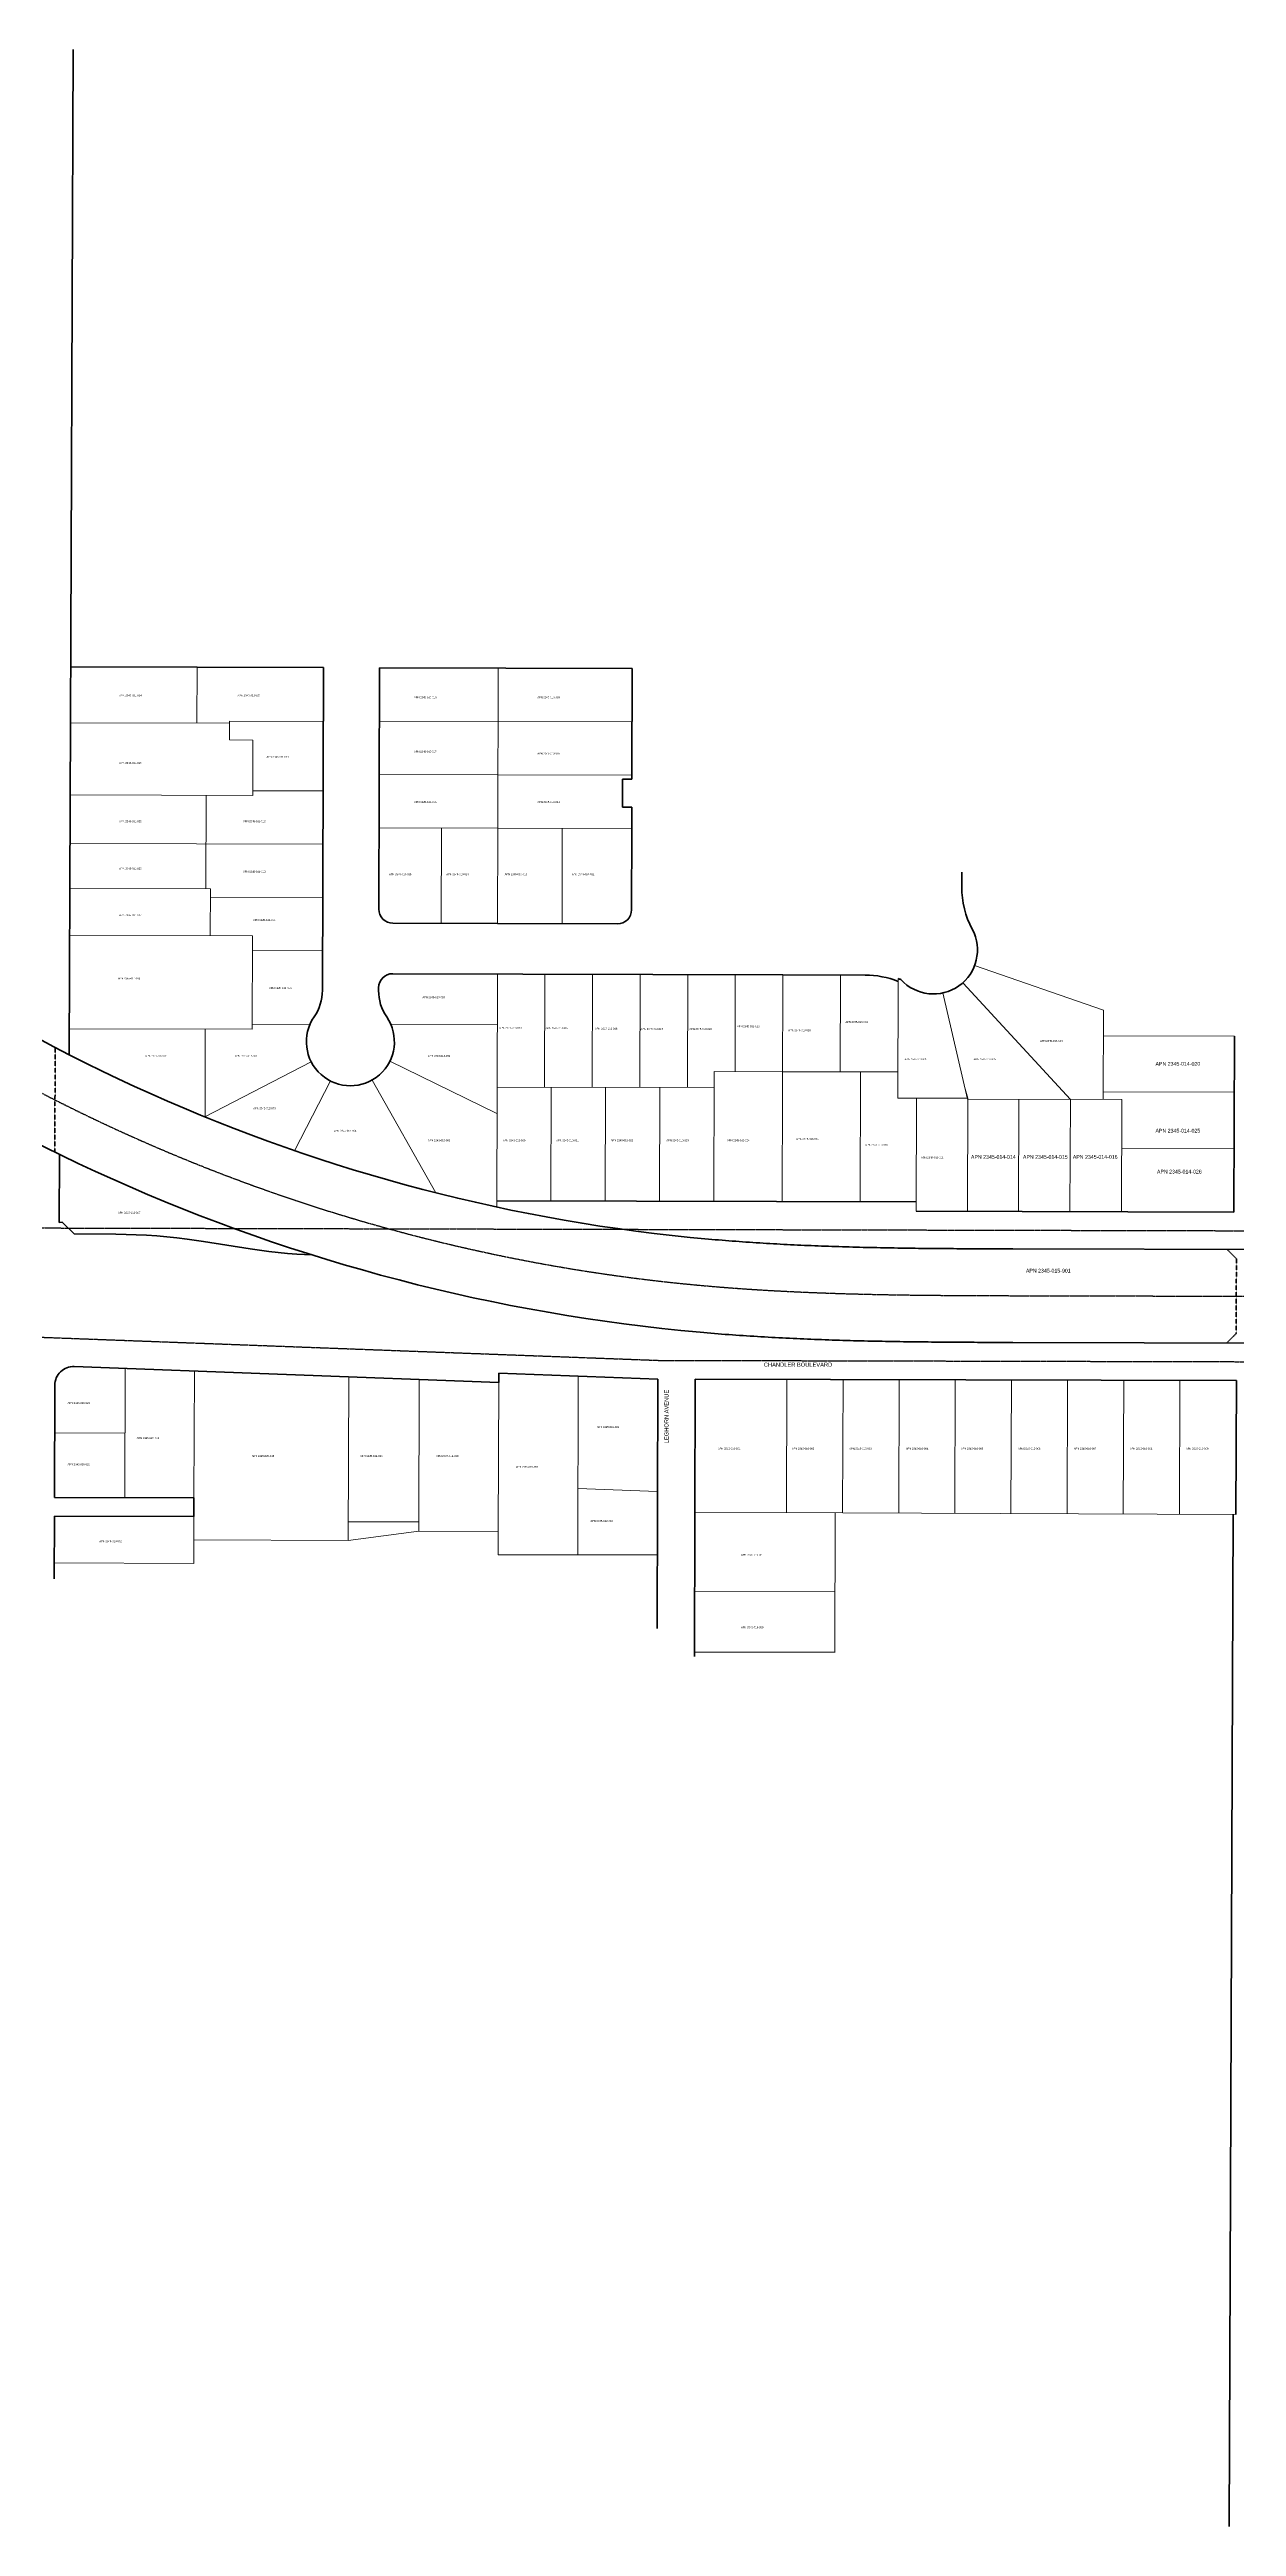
# Model space of a CAD drawing. Header units: feet. Extents: x 6396409 to 6445695, y 1882632 to 1891679.
# Drawn here: x 6435190 to 6436458, y 1882642 to 1885289 of the extents above; entities that cross this region are included whole.
import ezdxf

# ---------------------------------------------------------------- set-up
doc = ezdxf.new("R2010")
doc.units = ezdxf.units.FT
doc.header["$MEASUREMENT"] = 0
doc.linetypes.add('CENTER2', pattern=[1.125, 0.75, -0.125, 0.125, -0.125])
doc.linetypes.add('DASHED2', pattern=[0.375, 0.25, -0.125])
for name, color, linetype, lineweight in [('R-ANNO-LEGN', 6, 'Continuous', 50), ('R-PROP-PRCL', 4, 'Continuous', 18), ('R-Row-Authority', 30, 'Continuous', 140), ('R-Row-Ease', 5, 'DASHED2', 50), ('R-Row-Misc-Txto', 171, 'Continuous', 5), ('R-Row-Ppanno', 7, 'Continuous', 5), ('R-Row-Scl', 1, 'CENTER2', 25), ('R-Row-Sname', 8, 'Continuous', 0), ('R-Row-Srow', 6, 'Continuous', 50)]:
    doc.layers.add(name, color=color, linetype=linetype, lineweight=lineweight)
doc.styles.add('G1_1 8_0', font='arial.ttf')
doc.styles.add('G4_7 32', font='arial.ttf', dxfattribs={"height": 0.219})

msp = doc.modelspace()

# ---------------------------------------------------------------- linework, layer by layer
at = {"layer": 'R-ANNO-LEGN'}
msp.add_line((6436457.6805, 1883886.777), (6436457.6803, 1883886.7341), dxfattribs=at)
at = {"layer": 'R-PROP-PRCL', "ltscale": 0.85}
for p, q in [((6435347.5087, 1884629.045), (6435347.3417, 1884569.4352)), ((6435212.2944, 1884569.8135), (6435382.3416, 1884569.3372)), ((6435382.3416, 1884569.3372), (6435382.2912, 1884551.3372)), ((6435382.2912, 1884551.3372), (6435407.2911, 1884551.2672)), ((6435382.3416, 1884569.3372), (6435382.3472, 1884571.3372)), ((6435382.3472, 1884571.3372), (6435482.3468, 1884571.057)), ((6435407.2911, 1884551.2672), (6435407.1253, 1884492.1074)), ((6435669.1678, 1884571.1436), (6435542.3483, 1884571.4989)), ((6435482.1391, 1884496.8973), (6435407.1394, 1884497.1074)), ((6435669.0081, 1884514.1439), (6435542.1886, 1884514.4991)), ((6435407.1253, 1884492.1074), (6435211.9989, 1884492.6541)), ((6435357.1255, 1884492.2475), (6435356.8454, 1884392.2479)), ((6435668.8484, 1884457.1441), (6435542.0289, 1884457.4994)), ((6435481.9794, 1884439.8975), (6435211.7998, 1884440.6544)), ((6435211.616, 1884392.6547), (6435361.8454, 1884392.2339)), ((6435361.8454, 1884392.2339), (6435361.7053, 1884342.2341)), ((6435481.8197, 1884382.8977), (6435361.8202, 1884383.2339)), ((6435211.4246, 1884342.6551), (6435406.7051, 1884342.108)), ((6435406.7051, 1884342.108), (6435406.425, 1884242.1084)), ((6435481.66, 1884325.898), (6435406.6603, 1884326.1081)), ((6435406.425, 1884242.1084), (6435211.0417, 1884242.6558)), ((6435406.439, 1884247.1084), (6435468.0573, 1884246.9358)), ((6435355.7638, 1884148.4215), (6435469.6209, 1884207.1778)), ((6435451.8472, 1884112.2588), (6435489.9935, 1884186.8819)), ((6435534.5476, 1884187.8323), (6435602.8534, 1884067.1979)), ((6435509.7295, 1883870.538), (6435509.1765, 1883695.7257)), ((6435509.1765, 1883695.7257), (6435584.3584, 1883705.4636)), ((6435509.2395, 1883715.6544), (6435584.3894, 1883715.3591)), ((6435509.1765, 1883695.7257), (6435344.1205, 1883696.3023))]:
    msp.add_line(p, q, dxfattribs=at)
at = {"layer": 'R-PROP-PRCL'}
for p, q in [((6435669.3275, 1884628.1434), (6435669.1678, 1884571.1436)), ((6435669.1678, 1884571.1436), (6435669.0081, 1884514.1439)), ((6435812.3672, 1884570.7425), (6435669.1678, 1884571.1436)), ((6435669.0081, 1884514.1439), (6435668.8484, 1884457.1441)), ((6435812.2075, 1884513.7427), (6435669.0081, 1884514.1439)), ((6435608.5629, 1884355.3126), (6435608.8487, 1884457.3122)), ((6435668.8484, 1884457.1441), (6435668.5627, 1884355.1445)), ((6435812.0479, 1884456.7429), (6435668.8484, 1884457.1441)), ((6435737.7624, 1884354.9506), (6435737.7624, 1884456.951)), ((6435356.3952, 1884242.2486), (6435356.1319, 1884148.2713)), ((6435900.1204, 1884196.8327), (6435973.3204, 1884196.7401)), ((6435973.3203, 1884196.7356), (6436096.3504, 1884196.58)), ((6435270.2463, 1883741.4291), (6435270.7317, 1883879.5005)), ((6435344.2544, 1883741.1597), (6435344.7359, 1883876.7253)), ((6435584.3584, 1883705.4636), (6435584.8655, 1883867.7203)), ((6435669.4191, 1883705.1664), (6435669.9349, 1883864.5292)), ((6435754.9557, 1883871.3489), (6435754.3863, 1883680.0873)), ((6435977.3801, 1883725.4334), (6435977.8547, 1883867.8436)), ((6436037.35, 1883725.3057), (6436037.8246, 1883867.7046)), ((6436097.3194, 1883725.0366), (6436097.7945, 1883867.566)), ((6436157.2889, 1883724.7667), (6436157.7643, 1883867.4273)), ((6436217.2583, 1883724.4967), (6436217.7342, 1883867.2887)), ((6436277.2277, 1883724.2268), (6436277.7041, 1883867.1501)), ((6436337.1972, 1883723.9569), (6436337.6739, 1883867.0115)), ((6436397.1666, 1883723.6869), (6436397.6438, 1883866.8728)), ((6435270.489, 1883810.472), (6435195.3961, 1883810.752)), ((6435754.5982, 1883751.278), (6435839.5313, 1883748.0929)), ((6435344.0058, 1883671.1602), (6435344.1922, 1883721.1465)), ((6435584.3584, 1883705.4636), (6435669.4191, 1883705.1664)), ((6435669.4191, 1883705.1664), (6435669.3254, 1883680.0873)), ((6435879.4675, 1883725.6418), (6436037.6904, 1883725.305)), ((6436029.0949, 1883575.766), (6436029.5494, 1883725.0553)), ((6436037.6904, 1883725.305), (6436457.5488, 1883723.4151)), ((6435669.3254, 1883680.0873), (6435839.3377, 1883680.0873)), ((6435194.9143, 1883671.7027), (6435344.0058, 1883671.1602)), ((6435879.2275, 1883641.3421), (6436029.2936, 1883641.0227)), ((6435879.0425, 1883576.3423), (6436029.0957, 1883576.023)), ((6436029.1549, 1883575.7658), (6436029.0949, 1883575.766))]:
    msp.add_line(p, q, dxfattribs=at)
at = {"layer": 'R-PROP-PRCL', "color": 4}
for p, q in [((6435668.4116, 1884301.1447), (6435667.7138, 1884052.0312)), ((6435719.2714, 1884301.0022), (6435718.9326, 1884180.0609)), ((6435770.1312, 1884300.8597), (6435769.7927, 1884179.9965)), ((6435820.991, 1884300.7172), (6435820.6527, 1884179.9322)), ((6435871.8509, 1884300.5748), (6435871.5127, 1884179.8679)), ((6435922.7107, 1884300.4323), (6435922.4204, 1884196.8045)), ((6435972.9313, 1884057.8499), (6435973.6105, 1884300.2897)), ((6436096.63, 1884296.4012), (6436096.272, 1884168.5855)), ((6436280.7534, 1884167.1552), (6436165.9876, 1884291.3606)), ((6436316.1283, 1884262.3409), (6436178.433, 1884310.4169)), ((6436170.7317, 1884167.3495), (6436144.4639, 1884280.9305)), ((6436316.1283, 1884262.3409), (6436315.7485, 1884167.0917)), ((6435668.2604, 1884247.1467), (6435554.4925, 1884247.4654)), ((6436456.1194, 1884234.75), (6436316.0196, 1884235.0912)), ((6435668.0726, 1884180.1252), (6435900.0728, 1884179.8318)), ((6435725.7322, 1884058.4212), (6435726.0729, 1884180.0518)), ((6435784.0729, 1884179.9785), (6435783.732, 1884058.2872)), ((6435841.7318, 1884058.1531), (6435842.0728, 1884179.9051)), ((6435900.1204, 1884196.8327), (6435899.7315, 1884058.0191)), ((6436056.3203, 1884196.6306), (6436055.931, 1884057.6581)), ((6436171.2719, 1884168.4907), (6436167.5884, 1884180.9411)), ((6436096.272, 1884168.5855), (6436171.2719, 1884168.4907)), ((6436116.272, 1884168.5603), (6436115.9329, 1884047.5194)), ((6436335.7317, 1884167.0213), (6436170.7338, 1884167.4232)), ((6436170.9357, 1884048.4912), (6436171.2719, 1884168.4907)), ((6436225.7313, 1884167.131), (6436225.2553, 1884047.301)), ((6436280.7309, 1884166.9125), (6436280.2552, 1884047.167)), ((6436455.8743, 1884174.7504), (6436315.7804, 1884175.0916)), ((6436335.7317, 1884167.0213), (6436335.2551, 1884047.033)), ((6436455.6293, 1884114.7509), (6436335.5251, 1884115.0435))]:
    msp.add_line(p, q, dxfattribs=at)
at = {"layer": 'R-PROP-PRCL', "color": 4, "ltscale": 0.85}
msp.add_line((6435553.6102, 1884208.0834), (6435667.9942, 1884152.147), dxfattribs=at)
at = {"layer": 'R-PROP-PRCL', "color": 4, "flags": 128}
msp.add_lwpolyline([(6436035.1102, 1884300.1174), (6436034.8204, 1884196.6578)], dxfattribs=at)
at = {"layer": 'R-Row-Authority'}
for p, q in [((6436219.3359, 1884007.2803), (6436500.1827, 1884006.6312)), ((6436219.1048, 1883907.2906), (6436499.7471, 1883906.6419))]:
    msp.add_line(p, q, dxfattribs=at)
for points in [[(6434487.1215, 1884683.1055, 0.000327249), (6434507.2035, 1884660.7326, 0.000654499), (6434527.3732, 1884638.3505, 0.000981748), (6434547.6599, 1884615.9861, 0.001308998), (6434568.0932, 1884593.6666, 0.001636248), (6434588.702, 1884571.4198, 0.001963498), (6434609.5152, 1884549.2743, 0.002290749), (6434630.5614, 1884527.2593, 0.002618), (6434651.8684, 1884505.4051, 0.002945252), (6434673.4634, 1884483.743, 0.003272504), (6434695.3729, 1884462.3054, 0.003602538), (6434717.6397, 1884441.1095, 0.16775806), (6435885.0657, 1883918.1759, 0.003602541), (6435915.7057, 1883915.6728, 0.003272504), (6435946.2882, 1883913.5973, 0.002945252), (6435976.8288, 1883911.9059, 0.002618), (6436007.321, 1883910.5573, 0.002290749), (6436037.7596, 1883909.5103, 0.001963498), (6436068.1405, 1883908.7241, 0.001636248), (6436098.4608, 1883908.1578, 0.001308998), (6436128.7185, 1883907.771, 0.000981748), (6436158.9122, 1883907.5233, 0.000654498), (6436189.0411, 1883907.3748, 0.000327249), (6436219.1048, 1883907.2857)], [(6434786.0635, 1884514.0354, 0.16775806), (6435893.9257, 1884017.7826, 0.003602541), (6435923.1295, 1884015.3969, 0.003272504), (6435952.406, 1884013.41, 0.002945252), (6435981.7704, 1884011.7837, 0.002618), (6436011.2164, 1884010.4814, 0.002290749), (6436040.7392, 1884009.4659, 0.001963498), (6436070.3349, 1884008.7, 0.001636248), (6436100.0009, 1884008.146, 0.001308998), (6436129.735, 1884007.7658, 0.000981748), (6436159.536, 1884007.5214, 0.000654498), (6436189.4031, 1884007.3742, 0.000327249), (6436219.3359, 1884007.2854)]]:
    msp.add_lwpolyline(points, format="xyb", dxfattribs=at)
at = {"layer": 'R-Row-Ease'}
for p, q in [((6435195.965, 1884222.6695), (6435195.5366, 1884110.7801)), ((6436219.3359, 1884007.2854), (6436219.3359, 1884007.2803)), ((6436219.1048, 1883907.2857), (6436219.1048, 1883907.2906))]:
    msp.add_line(p, q, dxfattribs=at)
msp.add_lwpolyline([(6436448.1827, 1884006.7514), (6436458.1391, 1883996.7284), (6436457.7906, 1883916.7339), (6436447.7471, 1883906.7571)], dxfattribs=at)
at = {"layer": 'R-Row-Scl'}
for p, q in [((6435180.226, 1884029.6819), (6437820.8311, 1884023.5791)), ((6435180.11, 1883912.91), (6435840.26, 1883888.1661)), ((6435840.26, 1883888.1661), (6437820.25, 1883883.59))]:
    msp.add_line(p, q, dxfattribs=at)
msp.add_lwpolyline([(6434751.8516, 1884477.5725, 0.16775806), (6435889.4957, 1883967.9792, 0.003602541), (6435919.4176, 1883965.5348, 0.003272504), (6435949.3471, 1883963.5037, 0.002945252), (6435979.2996, 1883961.8448, 0.002618), (6436009.2687, 1883960.5193, 0.002290749), (6436039.2494, 1883959.4881, 0.001963498), (6436069.2377, 1883958.7121, 0.001636248), (6436099.2308, 1883958.1519, 0.001308998), (6436129.2267, 1883957.7684, 0.000981748), (6436159.2241, 1883957.5224, 0.000654498), (6436189.2221, 1883957.3745, 0.000327249), (6436219.2203, 1883957.2855), (6437820.5405, 1883953.5845)], format="xyb", dxfattribs=at)
at = {"layer": 'R-Row-Srow'}
for p, q in [((6435215.0497, 1885289.3951), (6435210.9355, 1884214.9173)), ((6435212.5226, 1884629.4231), (6435347.5087, 1884629.045)), ((6435347.5087, 1884629.045), (6435482.5082, 1884628.6668)), ((6435482.5082, 1884628.6668), (6435481.5417, 1884283.6681)), ((6435542.508, 1884628.4987), (6435541.7852, 1884370.4997)), ((6435542.508, 1884628.4987), (6435812.5269, 1884627.7422)), ((6435812.5269, 1884627.7422), (6435812.2075, 1884513.7427)), ((6435802.1954, 1884509.4307), (6435802.1114, 1884479.4308)), ((6435812.1954, 1884509.4027), (6435802.1954, 1884509.4307)), ((6435812.2075, 1884513.7427), (6435812.1954, 1884509.4027)), ((6435802.1114, 1884479.4308), (6435812.1113, 1884479.4028)), ((6435812.1113, 1884479.4028), (6435812.0479, 1884456.7429)), ((6435812.0479, 1884456.7429), (6435811.8041, 1884369.7433)), ((6436164.5847, 1884394.3388), (6436164.6283, 1884409.8979)), ((6435668.5627, 1884355.1445), (6435556.7431, 1884355.4577)), ((6435668.5627, 1884355.1445), (6435796.7622, 1884354.7853)), ((6435541.5417, 1884283.5), (6435541.5501, 1884286.5)), ((6435541.5501, 1884286.5), (6435541.5501, 1884286.5)), ((6435556.5921, 1884301.458), (6435973.6105, 1884300.2897)), ((6435973.6105, 1884300.2897), (6436061.4257, 1884300.0437)), ((6435200.5273, 1884108.3407), (6435200.2487, 1884035.5818)), ((6435667.732, 1884058.5553), (6436115.9609, 1884057.5194)), ((6436115.9329, 1884047.5194), (6436455.3515, 1884046.735)), ((6435200.2487, 1884035.5818), (6435203.3871, 1884035.9091)), ((6435203.3871, 1884035.9091), (6435216.2994, 1884023.2678)), ((6435216.2994, 1884023.2678), (6435260.8991, 1884023.1383)), ((6435354.2649, 1884015.2886), (6435404.3824, 1884007.3776)), ((6435195.5723, 1883861.615), (6435195.1568, 1883741.7023)), ((6435216.3213, 1883881.5317), (6435669.9349, 1883864.5292)), ((6435669.9349, 1883864.5292), (6435669.9673, 1883874.535)), ((6435669.9673, 1883874.535), (6435839.8731, 1883868.1665)), ((6435879.873, 1883868.0745), (6436458.0852, 1883866.7381)), ((6436458.0852, 1883866.7381), (6436457.5488, 1883723.4151)), ((6435195.1568, 1883741.7023), (6435344.2831, 1883741.1596)), ((6435344.2544, 1883741.1597), (6435344.1922, 1883721.1465)), ((6435195.0876, 1883721.7025), (6435194.8552, 1883654.6329)), ((6435195.0876, 1883721.7025), (6435344.1839, 1883721.1465)), ((6436454.5489, 1883723.4286), (6436450.5003, 1882641.5884))]:
    msp.add_line(p, q, dxfattribs=at)
at = {"layer": 'R-Row-Srow', "color": 1}
for p, q in [((6435839.114, 1883601.5113), (6435839.8731, 1883868.1665)), ((6435879.0285, 1883571.4062), (6435879.873, 1883868.0745))]:
    msp.add_line(p, q, dxfattribs=at)
at = {"layer": 'R-Row-Srow'}
for points in [[(6436455.3515, 1884046.735), (6436456.1194, 1884234.75)], [(6435260.8991, 1884023.1383), (6435271.7569, 1884022.7533), (6435282.6469, 1884022.3986), (6435293.5289, 1884021.8541), (6435304.3996, 1884021.1196), (6435315.2561, 1884020.1953), (6435326.0949, 1884019.0821), (6435336.9124, 1884017.7796), (6435354.2649, 1884015.2886)], [(6435404.3824, 1884007.3776), (6435414.2976, 1884005.9008), (6435416.8741, 1884005.5628)], [(6435416.8741, 1884005.5628), (6435424.2369, 1884004.5973), (6435434.1976, 1884003.4673), (6435444.1764, 1884002.5116), (6435454.1704, 1884001.7301), (6435470.4415, 1884000.8361)]]:
    msp.add_lwpolyline(points, dxfattribs=at)
for centre, radius, start, end in [((6436260.4243, 1884394.0703), 95.84, 179.8394888, 208.0779893), ((6435556.7851, 1884370.4577), 15, 179.8394885, 269.8394885), ((6435796.8042, 1884369.7853), 15, 269.8394885, 359.8394885), ((6436134.3955, 1884326.8394), 47, 222.4035339, 28.0779893), ((6435556.5501, 1884286.458), 15, 89.8394885, 179.8394885), ((6436061.1572, 1884204.2041), 95.84, 68.2823131, 89.8394889), ((6436080.3224, 1884252.321), 47, 65.6646761, 69.697879), ((6435431.5419, 1884283.8082), 50, 325.4019884, 359.8394885), ((6435591.5415, 1884283.36), 50, 179.8394885, 214.2769885), ((6435511.388, 1884228.7301), 47, 145.4019884, 34.2769885), ((6435215.5722, 1883861.5457), 20, 87.8534286, 179.8014781)]:
    msp.add_arc(centre, radius, start, end, dxfattribs=at)

# ---------------------------------------------------------------- texts
at = {"layer": 'R-Row-Misc-Txto', "style": 'G1_1 8_0'}
for s, p in [('APN 2345-011-024', (6435264.4136, 1884597.9447)), ('APN 2345-011-025', (6435390.8593, 1884597.9447)), ('APN 2345-010-018', (6435579.4598, 1884595.8147)), ('APN 2345-010-009', (6435711.1707, 1884595.8147)), ('APN 2345-011-019', (6435264.4136, 1884525.7374)), ('APN 2345-011-011', (6435421.7346, 1884532.3017)), ('APN 2345-010-017', (6435579.4598, 1884537.8508)), ('APN 2345-010-010', (6435711.1707, 1884535.805)), ('APN 2345-010-016', (6435579.4598, 1884483.9785)), ('APN 2345-010-011', (6435711.1707, 1884483.9785)), ('APN 2345-011-022', (6435264.4136, 1884463.3766)), ('APN 2345-011-012', (6435396.7716, 1884463.3766)), ('APN 2345-011-023', (6435264.4136, 1884412.8315)), ('APN 2345-011-013', (6435396.7716, 1884409.5494)), ('APN 2345-010-015', (6435552.6433, 1884406.8)), ('APN 2345-010-014', (6435613.9051, 1884406.8)), ('APN 2345-010-013', (6435676.3347, 1884406.8)), ('APN 2345-010-012', (6435748.1022, 1884406.8)), ('APN 2345-011-017', (6435264.4136, 1884363.0721)), ('APN 2345-011-014', (6435407.43, 1884357.8309)), ('APN 2345-011-016', (6435262.9306, 1884295.2896)), ('APN 2345-011-015', (6435424.4961, 1884285.0958)), ('APN 2345-013-003', (6435588.3437, 1884275.2725)), ('APN 2345-013-014', (6435670.4925, 1884242.5545)), ('APN 2345-013-015', (6435720.0372, 1884242.3193)), ('APN 2345-013-016', (6435772.7136, 1884241.6357)), ('APN 2345-013-017', (6435821.5134, 1884241.4079)), ('APN 2345-013-018', (6435873.5689, 1884241.3856)), ('APN 2345-013-019', (6435924.649, 1884244.1199)), ('APN 2345-013-028', (6435979.3049, 1884240.0279)), ('APN 2345-013-029', (6436040.389, 1884248.8771)), ('APN 2345-012-001', (6435292.2126, 1884212.6274)), ('APN 2345-012-002', (6435388.0308, 1884212.6274)), ('APN 2345-013-002', (6435594.1998, 1884212.5751)), ('APN 2345-013-026', (6436103.6046, 1884209.1396)), ('APN 2345-014-023', (6436177.3482, 1884209.1396)), ('APN 2345-014-024', (6436248.3796, 1884228.6027)), ('APN 2345-012-003', (6435407.6631, 1884156.5771)), ('APN 2345-012-004', (6435493.805, 1884132.5556)), ('APN 2345-013-001', (6435594.1998, 1884122.2907)), ('APN 2345-013-020', (6435674.4029, 1884122.2907)), ('APN 2345-013-021', (6435731.4507, 1884122.2907)), ('APN 2345-013-022', (6435789.6938, 1884122.2907)), ('APN 2345-013-023', (6435849.0143, 1884122.2907)), ('APN 2345-013-024', (6435913.9103, 1884122.2907)), ('APN 2345-013-031', (6435987.8107, 1884123.8787)), ('APN 2345-013-030', (6436061.5739, 1884117.5331)), ('APN 2345-013-011', (6436121.1699, 1884103.9162)), ('APN 2345-012-007', (6435263.0514, 1884044.9802)), ('APN 2345-020-021', (6435209.1649, 1883841.4797)), ('APN 2345-019-001', (6435774.697, 1883815.8614)), ('APN 2345-020-019', (6435283.1159, 1883804.0518)), ('APN 2345-020-018', (6435406.089, 1883784.8776)), ('APN 2345-019-020', (6435521.8282, 1883784.8776)), ('APN 2345-019-010', (6435602.9019, 1883784.8776)), ('APN 2345-016-001', (6435904.1419, 1883792.7346)), ('APN 2345-016-002', (6435983.1344, 1883792.7346)), ('APN 2345-016-003', (6436044.5484, 1883792.7346)), ('APN 2345-016-004', (6436104.9373, 1883792.7346)), ('APN 2345-016-005', (6436163.7262, 1883792.7346)), ('APN 2345-016-006', (6436224.77, 1883792.7346)), ('APN 2345-016-007', (6436284.4301, 1883792.7346)), ('APN 2345-016-008', (6436344.3464, 1883792.7346)), ('APN 2345-016-009', (6436404.2627, 1883792.7346)), ('APN 2345-020-022', (6435209.1649, 1883775.9104)), ('APN 2345-019-003', (6435688.1847, 1883773.2853)), ('APN 2345-019-002', (6435767.8378, 1883715.4526)), ('APN 2345-020-002', (6435243.137, 1883693.781)), ('APN 2345-016-021', (6435928.7701, 1883679.2851)), ('APN 2345-016-020', (6435928.7701, 1883601.7821))]:
    msp.add_text(s, height=2, dxfattribs=at).set_placement(p)
at = {"layer": 'R-Row-Ppanno', "char_height": 4, "attachment_point": 8, "line_spacing_factor": 0.8, "style": 'G1_1 8_0'}
for s, insert in [('APN 2345-014-020', (6436395.5834, 1884203.1386)), ('APN 2345-014-025', (6436395.5834, 1884131.6074)), ('APN 2345-014-014', (6436198.3648, 1884103.5402)), ('APN 2345-014-015', (6436253.9265, 1884103.5402)), ('APN 2345-014-016', (6436307.248, 1884103.5402)), ('APN 2345-014-026', (6436397.1177, 1884087.8267)), ('APN 2345-015-901', (6436257.119, 1883981.9706))]:
    msp.add_mtext_dynamic_manual_height_columns(s, width=112.160223, gutter_width=1, heights=[10.4908], dxfattribs=dict(at, insert=insert))
at = {"layer": 'R-Row-Sname', "insert": (6435953.1825, 1883885.7098), "char_height": 4.38, "width": 80.549712, "attachment_point": 1, "style": 'G4_7 32'}
msp.add_mtext('CHANDLER BOULEVARD', dxfattribs=at)
at = {"layer": 'R-Row-Sname', "insert": (6435846.9268, 1883799.5738), "char_height": 4.38, "width": 80.549712, "attachment_point": 1, "rotation": 90, "style": 'G4_7 32'}
msp.add_mtext('LEGHORN AVENUE', dxfattribs=at)

doc.saveas('drawing.dxf')
